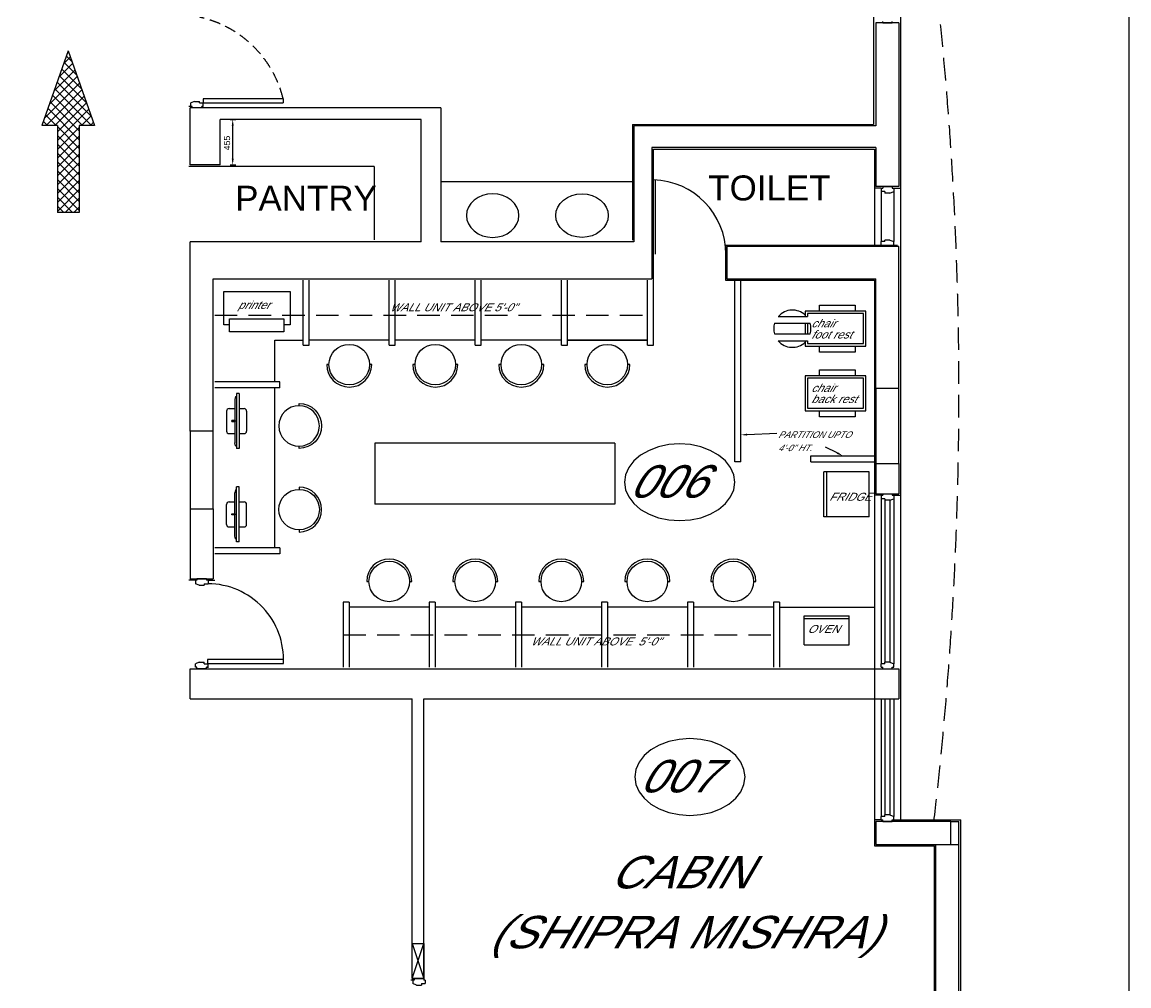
# Model space of a CAD drawing. Extents: x 681461 to 804584, y -183990 to -115925.
# Drawn here: x 692164 to 703228, y -160609 to -150969 of the extents above; entities that cross this region are included whole.
import ezdxf
from ezdxf.enums import TextEntityAlignment as Align

# ---------------------------------------------------------------- set-up
doc = ezdxf.new("R2010")
doc.units = 0
doc.header["$LTSCALE"] = 900
doc.header["$PDMODE"] = 34
doc.linetypes.add('HIDDEN', pattern=[0.375, 0.25, -0.125])
doc.linetypes.add('HIDDEN2', pattern=[0.1875, 0.125, -0.0625])
doc.layers.get('0').update_dxf_attribs({"color": 1, "linetype": 'CONTINUOUS'})
doc.layers.get('DEFPOINTS').update_dxf_attribs({"color": 3, "linetype": 'CONTINUOUS'})
for name, color, linetype in [('1', 7, 'CONTINUOUS'), ('2', 7, 'CONTINUOUS'), ('D_R_FREAM', 16, 'CONTINUOUS'), ('DOOR', 163, 'CONTINUOUS'), ('PLASTER_LINE', 8, 'CONTINUOUS'), ('TEXT', 2, 'CONTINUOUS'), ('WALL', 1, 'CONTINUOUS'), ('WIN', 4, 'CONTINUOUS')]:
    doc.layers.add(name, color=color, linetype=linetype)
doc.styles.add('ROMANS', font='arial.ttf')
doc.dimstyles.get("Standard").update_dxf_attribs({"dimtxt": 2.5, "dimasz": 2.5, "dimexe": 1.25, "dimexo": 0.625, "dimtad": 1, "dimcen": 2.5, "dimazin": 3, "dimtfac": 1, "dimtmove": 0, "dimatfit": 3})

# ---------------------------------------------------------------- blocks, each defined once
blk = doc.blocks.new('REDFRAME')
at = {"layer": '1', "linetype": 'BYBLOCK'}
for p, q in [((-95, 0), (-95, -15)), ((-95, 0), (0, 0)), ((0, 0), (0, -15)), ((-110, -15), (-110, -50)), ((-110, -15), (-95, -15)), ((-110, -15), (-110, -50)), ((-72, -50), (-110, -50)), ((-72, -50), (-72, -65)), ((-22, -65), (-72, -65)), ((-22, -65), (15, -50)), ((0, -15), (15, -15)), ((15, -15), (15, -50))]:
    blk.add_line(p, q, dxfattribs=at)
blk = doc.blocks.new('*D8')
at = {"layer": 'DEFPOINTS', "color": 0, "linetype": 'BYBLOCK'}
for p in [(694144, -151943), (694269, -151943), (694144, -152398)]:
    blk.add_point(p, dxfattribs=at)
at = {"layer": 'DOOR', "color": 0, "linetype": 'BYBLOCK'}
for p, q in [((694244, -151943), (694299, -151943)), ((694244, -152398), (694299, -152398))]:
    blk.add_line(p, q, dxfattribs=at)
at = {"layer": 'DOOR', "color": 3, "linetype": 'BYBLOCK'}
blk.add_line((694269, -152335), (694269, -152005), dxfattribs=at)
for points in [[(694259, -152005), (694279, -152005), (694269, -151943)], [(694259, -152335), (694279, -152335), (694269, -152398)]]:
    blk.add_solid(points, dxfattribs=at)
at = {"layer": 'DOOR', "color": 6, "linetype": 'CONTINUOUS', "style": 'ROMANS'}
blk.add_text('455', height=62.5, rotation=90, dxfattribs=at).set_placement((694243, -152251))
blk = doc.blocks.new('CHA')
at = {"layer": '1', "linetype": 'CONTINUOUS'}
for p, q in [((-0.225, 0), (-0.25, 0)), ((0.25, 0), (0.225, 0))]:
    blk.add_line(p, q, dxfattribs=at)
blk.add_circle((0, 0), 0.225, dxfattribs=at)
blk.add_arc((0, 0), 0.25, 180, 0, dxfattribs=at)
blk = doc.blocks.new('*X65')
at = {"layer": 'DOOR', "color": 3}
blk.add_line((700312, -155279), (700195, -155221), dxfattribs=at)
blk.add_solid([(700317, -155270), (700368, -155307), (700307, -155288)], dxfattribs=at)
blk = doc.blocks.new('*X66')
at = {"layer": 'DOOR', "color": 3}
blk.add_line((699412, -155095), (699709, -155081), dxfattribs=at)
blk.add_solid([(699412, -155105), (699349, -155098), (699411, -155085)], dxfattribs=at)
blk = doc.blocks.new('*X69')
at = {"layer": 'DOOR', "color": 3, "linetype": 'CONTINUOUS'}
for p, q in [((692579, -151385), (692646, -151318)), ((692663, -151365), (692606, -151309)), ((692483, -151658), (692692, -151449)), ((692531, -151521), (692669, -151383)), ((692759, -151638), (692560, -151439)), ((692711, -151501), (692583, -151374)), ((692435, -151794), (692715, -151514)), ((692855, -151911), (692514, -151570)), ((692807, -151775), (692537, -151505)), ((692387, -151931), (692738, -151579)), ((692404, -152002), (692761, -151645)), ((692858, -152002), (692491, -151635)), ((692732, -152053), (692445, -151766)), ((692769, -152002), (692468, -151700)), ((692492, -152002), (692784, -151710)), ((692516, -152066), (692807, -151775)), ((692504, -152002), (692399, -151896)), ((692732, -152142), (692422, -151831)), ((692516, -152155), (692831, -151841)), ((692758, -152002), (692854, -151906)), ((692416, -152002), (692376, -151962)), ((692732, -152230), (692516, -152014)), ((692846, -152002), (692877, -151971)), ((692516, -152243), (692732, -152027)), ((692732, -152319), (692516, -152103)), ((692516, -152331), (692732, -152115)), ((692732, -152407), (692516, -152191)), ((692516, -152420), (692732, -152204)), ((692732, -152495), (692516, -152279)), ((692516, -152508), (692732, -152292)), ((692732, -152584), (692516, -152368)), ((692516, -152597), (692732, -152381)), ((692732, -152672), (692516, -152456)), ((692516, -152685), (692732, -152469)), ((692732, -152761), (692516, -152545)), ((692516, -152773), (692732, -152557)), ((692732, -152849), (692516, -152633)), ((692516, -152862), (692732, -152646)), ((692668, -152873), (692516, -152721)), ((692594, -152873), (692732, -152734)), ((692580, -152873), (692516, -152810)), ((692682, -152873), (692732, -152823))]:
    blk.add_line(p, q, dxfattribs=at)

msp = doc.modelspace()

# ---------------------------------------------------------------- linework, layer by layer
at = {"linetype": 'CONTINUOUS'}
for p, q in [((694974.489, -154201.774), (694974.489, -153551.774)), ((695034.489, -154201.774), (695034.489, -153551.774)), ((695834.489, -154201.774), (695834.489, -153551.774)), ((695894.489, -154201.774), (695894.489, -153551.774)), ((696694.489, -154201.774), (696694.489, -153551.774)), ((696754.489, -154201.774), (696754.489, -153551.774)), ((697554.489, -154201.774), (697554.489, -153551.774)), ((697614.489, -154201.774), (697614.489, -153551.774)), ((698414.489, -154201.774), (698414.489, -153551.774)), ((698474.489, -154201.774), (698474.489, -153551.774)), ((699289.489, -155366.774), (699289.489, -153536.774)), ((699349.489, -155366.774), (699349.489, -153536.774)), ((694974.489, -154201.774), (695034.489, -154201.774)), ((695834.489, -154201.774), (695894.489, -154201.774)), ((696694.489, -154201.774), (696754.489, -154201.774)), ((697554.489, -154201.774), (697614.489, -154201.774)), ((698414.489, -154201.774), (698474.489, -154201.774)), ((694740.339, -154566.774), (694090.339, -154566.774)), ((694740.339, -154626.774), (694090.339, -154626.774)), ((694740.339, -154626.774), (694740.339, -154566.774)), ((700049.489, -155366.774), (700049.489, -155306.774)), ((700049.489, -155306.774), (700684.489, -155306.774)), ((699349.489, -155366.774), (699289.489, -155366.774)), ((700049.489, -155366.774), (700684.489, -155366.774)), ((694740.339, -156226.774), (694089.489, -156226.774)), ((694740.339, -156286.774), (694089.489, -156286.774)), ((694740.339, -156226.774), (694740.339, -156286.774)), ((695374.489, -156771.774), (695374.489, -157421.774)), ((695434.489, -156771.774), (695374.489, -156771.774)), ((695434.489, -156771.774), (695434.489, -157421.774)), ((696234.489, -156771.774), (696234.489, -157421.774)), ((696294.489, -156771.774), (696234.489, -156771.774)), ((696294.489, -156771.774), (696294.489, -157421.774)), ((697094.489, -156771.774), (697094.489, -157421.774)), ((697154.489, -156771.774), (697094.489, -156771.774)), ((697154.489, -156771.774), (697154.489, -157421.774)), ((697954.489, -156771.774), (697954.489, -157421.774)), ((698014.489, -156771.774), (697954.489, -156771.774)), ((698014.489, -156771.774), (698014.489, -157421.774)), ((698814.489, -156771.774), (698814.489, -157421.774)), ((698874.489, -156771.774), (698814.489, -156771.774)), ((698874.489, -156771.774), (698874.489, -157421.774)), ((699674.489, -156771.774), (699674.489, -157421.774)), ((699734.489, -156771.774), (699674.489, -156771.774)), ((699734.489, -156771.774), (699734.489, -157421.774))]:
    msp.add_line(p, q, dxfattribs=at)
at = {"layer": '2', "color": 30, "linetype": 'CONTINUOUS'}
for p, q in [((694298.416, -154714.441), (694289.116, -154743.601)), ((694289.116, -154743.601), (694289.116, -155176.964)), ((694298.416, -154714.441), (694307.715, -154714.441)), ((694332.499, -154685.282), (694307.715, -154685.282)), ((694307.715, -154685.282), (694307.715, -155235.282)), ((694332.499, -154685.282), (694332.499, -155235.282)), ((694207.715, -154860.282), (694207.715, -155060.282)), ((694232.715, -154835.282), (694289.116, -154835.282)), ((694332.499, -154835.282), (694382.715, -154835.282)), ((694407.715, -154860.282), (694407.715, -155060.282)), ((694307.715, -154960.282), (694254.595, -154960.282)), ((694232.715, -155085.282), (694289.116, -155085.282)), ((694332.499, -155085.282), (694382.715, -155085.282)), ((694298.416, -155206.123), (694289.116, -155176.964)), ((694298.416, -155206.123), (694307.715, -155206.123)), ((694332.499, -155235.282), (694307.715, -155235.282)), ((694298.416, -155647.425), (694289.116, -155676.584)), ((694298.416, -155647.425), (694307.715, -155647.425)), ((694332.499, -155618.266), (694307.715, -155618.266)), ((694307.715, -156168.266), (694307.715, -155618.266)), ((694332.499, -156168.266), (694332.499, -155618.266)), ((694232.715, -155768.266), (694289.116, -155768.266)), ((694289.116, -156109.947), (694289.116, -155676.584)), ((694332.499, -155768.266), (694382.715, -155768.266)), ((694207.715, -155993.266), (694207.715, -155793.266)), ((694307.715, -155893.266), (694254.595, -155893.266)), ((694407.715, -155993.266), (694407.715, -155793.266)), ((694232.715, -156018.266), (694289.116, -156018.266)), ((694298.416, -156139.107), (694289.116, -156109.947)), ((694332.499, -156018.266), (694382.715, -156018.266)), ((694298.416, -156139.107), (694307.715, -156139.107)), ((694332.499, -156168.266), (694307.715, -156168.266))]:
    msp.add_line(p, q, dxfattribs=at)
for points in [[(694259.442, -154955.223), (694259.442, -154965.238), (694289.116, -154965.238), (694289.116, -154955.223)], [(694259.442, -155898.325), (694259.442, -155888.31), (694289.116, -155888.31), (694289.116, -155898.325)]]:
    msp.add_lwpolyline(points, close=True, dxfattribs=at)
for centre, start, end in [((694232.715, -154860.282), 90, 180), ((694382.715, -154860.282), 0, 90), ((694232.715, -155060.282), 180, 270), ((694382.715, -155060.282), 270, 0), ((694232.715, -155793.266), 90, 180), ((694382.715, -155793.266), 360, 90), ((694232.715, -155993.266), 180, 270), ((694382.715, -155993.266), 270, 360)]:
    msp.add_arc(centre, 25, start, end, dxfattribs=at)
at = {"layer": 'D_R_FREAM', "color": 16, "linetype": 'BYBLOCK'}
for p, q in [((700766.989, -150976.774), (700766.989, -150961.774)), ((700766.989, -150976.774), (700861.989, -150976.774)), ((700861.989, -150976.774), (700861.989, -150961.774)), ((700751.989, -152629.774), (700751.989, -152664.774)), ((700751.989, -152629.774), (700751.989, -152664.774)), ((700751.989, -152629.774), (700766.989, -152629.774)), ((700789.989, -152664.774), (700751.989, -152664.774)), ((700766.989, -152614.774), (700766.989, -152629.774)), ((700766.989, -152614.774), (700861.989, -152614.774)), ((700789.989, -152664.774), (700789.989, -152679.774)), ((700839.989, -152679.774), (700789.989, -152679.774)), ((700839.989, -152679.774), (700876.989, -152664.774)), ((700861.989, -152614.774), (700861.989, -152629.774)), ((700861.989, -152629.774), (700876.989, -152629.774)), ((700876.989, -152629.774), (700876.989, -152664.774)), ((700751.989, -153199.774), (700751.989, -153164.774)), ((700751.989, -153199.774), (700751.989, -153164.774)), ((700789.989, -153164.774), (700751.989, -153164.774)), ((700751.989, -153199.774), (700766.989, -153199.774)), ((700766.989, -153214.774), (700766.989, -153199.774)), ((700839.989, -153149.774), (700789.989, -153149.774)), ((700789.989, -153164.774), (700789.989, -153149.774)), ((700839.989, -153149.774), (700876.989, -153164.774)), ((700861.989, -153199.774), (700876.989, -153199.774)), ((700861.989, -153214.774), (700861.989, -153199.774)), ((700876.989, -153199.774), (700876.989, -153164.774))]:
    msp.add_line(p, q, dxfattribs=at)
at = {"layer": 'DOOR', "color": 7}
for p, q in [((700929.489, -150976.774), (700699.489, -150976.774)), ((700699.489, -150976.774), (700699.489, -151099.774)), ((700929.489, -150976.774), (700929.489, -152614.774)), ((700699.489, -151048.798), (700699.489, -152006.774)), ((700699.489, -151099.774), (700699.489, -151114.774)), ((696349.489, -151827.774), (693844.489, -151827.774)), ((693844.489, -152397.774), (693844.489, -151827.774)), ((696349.489, -151827.774), (696349.489, -153166.774)), ((696154.489, -151942.774), (694144.489, -151942.774)), ((694144.489, -152397.774), (694144.489, -151942.774)), ((696154.489, -153166.774), (696154.489, -151942.774)), ((698279.489, -152006.774), (698279.489, -153166.774)), ((700699.489, -152006.774), (698279.489, -152006.774)), ((700699.489, -152224.774), (698459.489, -152224.774)), ((698459.489, -152224.774), (698459.489, -153536.774)), ((700699.489, -152224.774), (700699.489, -152614.774)), ((694144.489, -152397.774), (693844.489, -152397.774)), ((700929.489, -152614.774), (700699.489, -152614.774)), ((693844.489, -155061.774), (693844.489, -153166.774)), ((696154.489, -153166.774), (693844.489, -153166.774)), ((698279.489, -153166.774), (696349.489, -153166.774)), ((700929.489, -153214.774), (699209.489, -153214.774)), ((699209.489, -153214.774), (699209.489, -153536.774)), ((700929.489, -154633.774), (700929.489, -153214.774)), ((694074.489, -155061.774), (694074.489, -153536.774)), ((694074.489, -153536.774), (698459.489, -153536.774)), ((699209.489, -153536.774), (700699.489, -153536.774)), ((700699.489, -154633.774), (700699.489, -153536.774)), ((700699.489, -154633.774), (700699.489, -153536.774)), ((700699.489, -155383.774), (700699.489, -155686.774)), ((700699.489, -155383.774), (700699.489, -155686.774)), ((700929.489, -155383.774), (700929.489, -155686.774)), ((700699.489, -155686.774), (700929.489, -155686.774)), ((693844.489, -155836.774), (693844.489, -156536.774)), ((694074.489, -155836.774), (694074.489, -156536.774)), ((694074.489, -156013.774), (694074.489, -156316.774)), ((693844.489, -156536.774), (694074.489, -156536.774)), ((693844.489, -157736.774), (693844.489, -157436.774)), ((693844.489, -157436.774), (700929.489, -157436.774)), ((693844.489, -157736.774), (696064.489, -157736.774)), ((696064.489, -160536.774), (696064.489, -157736.774)), ((696179.489, -160536.774), (696179.489, -157736.774)), ((696179.489, -157736.774), (700929.489, -157736.774)), ((701529.107, -161778.774), (701529.107, -158963.774)), ((701299.107, -161478.774), (701299.107, -159193.774)), ((696064.489, -160536.774), (696179.489, -160536.774))]:
    msp.add_line(p, q, dxfattribs=at)
at = {"layer": 'DOOR', "color": 3, "linetype": 'BYBLOCK'}
for p, q in [((692624.49, -151257), (692361.49, -152002)), ((692624.49, -151257), (692887.49, -152002)), ((692516.49, -152002), (692361.49, -152002)), ((692516.49, -152002), (692516.49, -152873)), ((692887.49, -152002), (692732.49, -152002)), ((692732.49, -152002), (692732.49, -152873)), ((692732.49, -152873), (692516.49, -152873))]:
    msp.add_line(p, q, dxfattribs=at)
at = {"layer": 'DOOR'}
for p, q in [((694773.09, -151734.933), (693973.09, -151736.018)), ((693973.09, -151736.018), (693973.09, -151776.6)), ((693973.09, -151776.6), (694773.09, -151775.515)), ((694773.09, -151734.933), (694773.09, -151775.515))]:
    msp.add_line(p, q, dxfattribs=at)
at = {"layer": 'DOOR', "color": 1}
for p, q in [((698475.229, -153291.584), (698475.229, -152547.592)), ((698495.492, -153291.557), (698495.492, -152548.413))]:
    msp.add_line(p, q, dxfattribs=at)
at = {"layer": 'DOOR', "color": 3, "linetype": 'HIDDEN'}
for p, q in [((694089.489, -153901.774), (698474.489, -153901.774)), ((695374.489, -157096.774), (699674.489, -157096.774))]:
    msp.add_line(p, q, dxfattribs=at)
at = {"layer": 'DOOR', "color": 30, "linetype": 'BYBLOCK'}
for p, q in [((699684.749, -153982.139), (700043.155, -153982.139)), ((699721.732, -153912.541), (700016.497, -153912.541)), ((699684.749, -154086.38), (700043.155, -154086.38)), ((694690.339, -154151.774), (694974.489, -154151.774)), ((699721.732, -154155.977), (700016.497, -154155.977)), ((695689.489, -155181.774), (695689.489, -155791.774)), ((698089.489, -155181.774), (695689.489, -155181.774)), ((698089.489, -155181.774), (698089.489, -155791.774)), ((700180.168, -155917.916), (700180.168, -155467.916)), ((700630.168, -155467.916), (700180.168, -155467.916)), ((700206.906, -155917.916), (700206.906, -155467.916)), ((700630.168, -155917.916), (700630.168, -155467.916)), ((698089.489, -155791.774), (695689.489, -155791.774)), ((700630.168, -155917.916), (700180.168, -155917.916)), ((699981.178, -156909.272), (700431.178, -156909.272)), ((699981.178, -157199.358), (699981.178, -156909.272)), ((699981.178, -156936.01), (700431.178, -156936.01)), ((700431.178, -157199.358), (700431.178, -156909.272)), ((699981.178, -157199.358), (700431.178, -157199.358)), ((699981.178, -157199.358), (700431.178, -157199.358))]:
    msp.add_line(p, q, dxfattribs=at)
at = {"layer": 'DOOR', "color": 4, "linetype": 'BYBLOCK'}
for p, q in [((693896.989, -156551.774), (693829.489, -156551.774)), ((694021.989, -156551.774), (694089.489, -156551.774)), ((700929.489, -157436.774), (700929.489, -157736.774))]:
    msp.add_line(p, q, dxfattribs=at)
at = {"layer": 'DOOR', "color": 232}
msp.add_line((699734.489, -156821.774), (700684.489, -156821.774), dxfattribs=at)
at = {"layer": 'DOOR', "color": 222, "linetype": 'BYBLOCK'}
msp.add_lwpolyline([(681460.991, -120785.896), (703227.991, -120785.896), (703227.991, -183989.95), (681460.991, -183989.95)], close=True, dxfattribs=at)
at = {"layer": 'DOOR', "color": 4, "linetype": 'BYBLOCK'}
for points in [[(696867.824, -152686.05), (696816.613, -152690.239), (696767.37, -152702.645), (696721.988, -152722.791), (696682.21, -152749.903), (696649.565, -152782.939), (696625.307, -152820.63), (696610.369, -152861.527), (696605.326, -152904.058), (696610.369, -152946.589), (696625.307, -152987.486), (696649.565, -153025.177), (696682.21, -153058.213), (696721.988, -153085.325), (696767.37, -153105.471), (696816.613, -153117.877), (696867.824, -153122.066), (696919.035, -153117.877), (696968.278, -153105.471), (697013.661, -153085.325), (697053.439, -153058.213), (697086.084, -153025.177), (697110.342, -152987.486), (697125.279, -152946.589), (697130.323, -152904.058), (697125.279, -152861.527), (697110.342, -152820.63), (697086.084, -152782.939), (697053.439, -152749.903), (697013.661, -152722.791), (696968.278, -152702.645), (696919.035, -152690.239)], [(697761.155, -152686.05), (697812.366, -152690.239), (697861.609, -152702.645), (697906.991, -152722.791), (697946.769, -152749.903), (697979.414, -152782.939), (698003.672, -152820.63), (698018.609, -152861.527), (698023.653, -152904.058), (698018.609, -152946.589), (698003.672, -152987.486), (697979.414, -153025.177), (697946.769, -153058.213), (697906.991, -153085.325), (697861.609, -153105.471), (697812.366, -153117.877), (697761.155, -153122.066), (697709.944, -153117.877), (697660.701, -153105.471), (697615.318, -153085.325), (697575.54, -153058.213), (697542.895, -153025.177), (697518.637, -152987.486), (697503.7, -152946.589), (697498.656, -152904.058), (697503.7, -152861.527), (697518.637, -152820.63), (697542.895, -152782.939), (697575.54, -152749.903), (697615.318, -152722.791), (697660.701, -152702.645), (697709.944, -152690.239)], [(698186, -155572), (698196.587, -155646.915), (698227.942, -155718.95), (698278.86, -155785.339), (698347.384, -155843.529), (698430.881, -155891.284), (698526.141, -155926.77), (698629.505, -155948.622), (698737, -155956), (698844.495, -155948.622), (698947.859, -155926.77), (699043.119, -155891.284), (699126.616, -155843.529), (699195.14, -155785.339), (699246.058, -155718.95), (699277.413, -155646.915), (699288, -155572), (699277.413, -155497.085), (699246.058, -155425.05), (699195.14, -155358.661), (699126.616, -155300.471), (699043.119, -155252.716), (698947.859, -155217.23), (698844.495, -155195.378), (698737, -155188), (698629.505, -155195.378), (698526.141, -155217.23), (698430.881, -155252.716), (698347.384, -155300.471), (698278.86, -155358.661), (698227.942, -155425.05), (698196.587, -155497.085)], [(698289, -158520), (698299.587, -158594.915), (698330.942, -158666.95), (698381.86, -158733.339), (698450.384, -158791.529), (698533.881, -158839.284), (698629.141, -158874.77), (698732.505, -158896.622), (698840, -158904), (698947.495, -158896.622), (699050.859, -158874.77), (699146.119, -158839.284), (699229.616, -158791.529), (699298.14, -158733.339), (699349.058, -158666.95), (699380.413, -158594.915), (699391, -158520), (699380.413, -158445.085), (699349.058, -158373.05), (699298.14, -158306.661), (699229.616, -158248.471), (699146.119, -158200.716), (699050.859, -158165.23), (698947.495, -158143.378), (698840, -158136), (698732.505, -158143.378), (698629.141, -158165.23), (698533.881, -158200.716), (698450.384, -158248.471), (698381.86, -158306.661), (698330.942, -158373.05), (698299.587, -158445.085)]]:
    msp.add_lwpolyline(points, close=True, dxfattribs=at)
at = {"layer": 'DOOR', "color": 30, "linetype": 'BYBLOCK'}
for points in [[(694235.722, -153998.127), (694181.209, -153998.127), (694181.209, -153664.1), (694842.18, -153664.1), (694842.18, -153998.127), (694780.853, -153998.127)], [(699992.326, -154155.977), (699992.326, -154211.159), (700598.778, -154211.159), (700598.778, -153860.398), (699992.326, -153860.398), (699992.326, -153912.541)], [(700016.497, -154155.977), (700016.497, -154184.384), (700576.69, -154184.384), (700576.69, -153884.134), (700016.497, -153884.134), (700016.497, -153912.541)], [(699992.326, -153982.139), (699992.326, -154086.38)], [(700016.497, -153982.139), (700016.497, -154086.38)]]:
    msp.add_lwpolyline(points, dxfattribs=at)
for points in [[(700136.462, -153800.929), (700492.604, -153800.929), (700492.604, -153860.398), (700136.462, -153860.398)], [(694780.853, -153936.776), (694780.853, -154068.57), (694235.722, -154068.57), (694235.722, -153936.776)], [(700136.462, -154211.159), (700492.604, -154211.159), (700492.604, -154270.627), (700136.462, -154270.627)], [(700135.762, -154447.233), (700491.904, -154447.233), (700491.904, -154506.701), (700135.762, -154506.701)], [(699991.627, -154857.463), (700598.079, -154857.463), (700598.079, -154506.701), (699991.627, -154506.701)], [(700015.797, -154830.688), (700575.99, -154830.688), (700575.99, -154530.437), (700015.797, -154530.437)], [(700135.762, -154857.463), (700491.904, -154857.463), (700491.904, -154916.931), (700135.762, -154916.931)]]:
    msp.add_lwpolyline(points, close=True, dxfattribs=at)
at = {"layer": 'DOOR', "linetype": 'HIDDEN2'}
msp.add_arc((693700.078, -151998.659), 1104.972, 13.8139644, 77.6459069, dxfattribs=at)
at = {"layer": 'DOOR', "color": 1}
for centre, radius, start, end in [((698455.228, -153291.584), 744.261, 359.9999938, 88.4601209), ((694018.59, -157345.018), 758.244, 357.0096815, 89.743086)]:
    msp.add_arc(centre, radius, start, end, dxfattribs=at)
at = {"layer": 'DOOR', "color": 30, "linetype": 'BYBLOCK'}
for start, end in [(46.4168777, 138.561294), (163.258073, 195.767984), (344.232016, 16.741927), (220.203147, 313.5831223)]:
    msp.add_arc((699863.952, -154035.778), 186.21, start, end, dxfattribs=at)
at = {"layer": 'PLASTER_LINE', "color": 8, "linetype": 'BYBLOCK'}
for p, q in [((700674.489, -150076.774), (700674.489, -151099.774)), ((700674.489, -151073.798), (700674.489, -151991.959)), ((700751.989, -152629.774), (700684.489, -152629.774)), ((700876.989, -152629.774), (700949.489, -152629.774))]:
    msp.add_line(p, q, dxfattribs=at)
at = {"layer": 'WALL', "color": 8}
for p, q in [((700949.489, -153344.774), (700949.489, -150391.774)), ((700949.489, -158948.774), (700949.489, -153344.774)), ((694006.989, -157421.774), (694026.989, -157421.774)), ((700684.489, -159208.774), (701284.107, -159208.774)), ((701284.107, -161463.774), (701284.107, -159208.774))]:
    msp.add_line(p, q, dxfattribs=at)
at = {"layer": 'WALL', "color": 8, "linetype": 'BYBLOCK'}
for p, q in [((693849.489, -151812.774), (693829.489, -151812.774)), ((693849.489, -151812.774), (693829.489, -151812.774)), ((698264.489, -151991.959), (700674.489, -151991.959)), ((698264.489, -151991.959), (698264.489, -153151.774)), ((698474.489, -152239.774), (700684.489, -152239.774)), ((698474.489, -153551.774), (698474.489, -152239.774)), ((700684.489, -152239.774), (700684.489, -153214.774)), ((695684.489, -152412.774), (693829.489, -152412.774)), ((695684.489, -152412.774), (695684.489, -153146.774)), ((699194.489, -153199.959), (700914.489, -153199.959)), ((699194.489, -153199.959), (699194.489, -153551.774)), ((699194.489, -153551.774), (700684.489, -153551.774)), ((700684.489, -153551.774), (700684.489, -159208.774)), ((694690.339, -154566.774), (694690.339, -154151.774)), ((695834.489, -154151.774), (695034.489, -154151.774)), ((696694.489, -154151.774), (695894.489, -154151.774)), ((697554.489, -154151.774), (696754.489, -154151.774)), ((697614.489, -154151.774), (698414.489, -154151.774)), ((698414.489, -154151.774), (697614.489, -154151.774)), ((694690.339, -156226.774), (694690.339, -154626.774)), ((700084.489, -155366.774), (700684.489, -155366.774)), ((700751.989, -155701.774), (700684.489, -155701.774)), ((700751.989, -155736.774), (700751.989, -157386.774)), ((700789.989, -155751.774), (700789.989, -157371.774)), ((700839.989, -155751.774), (700839.989, -157371.774)), ((700876.989, -155701.774), (700949.489, -155701.774)), ((700876.989, -155736.774), (700876.989, -157386.774)), ((696234.489, -156821.774), (695434.489, -156821.774)), ((697094.489, -156821.774), (696294.489, -156821.774)), ((697954.489, -156821.774), (697154.489, -156821.774)), ((698814.489, -156821.774), (698014.489, -156821.774)), ((699674.489, -156821.774), (698874.489, -156821.774)), ((700751.989, -157736.774), (700751.989, -158913.774)), ((700789.989, -157736.774), (700789.989, -158898.774)), ((700839.989, -157736.774), (700839.989, -158898.774)), ((700876.989, -157736.774), (700876.989, -158913.774)), ((700751.989, -158948.774), (700684.489, -158948.774)), ((700876.989, -158948.774), (701549.107, -158948.774)), ((701549.107, -161798.774), (701549.107, -158948.774)), ((701449.489, -159193.774), (701529.107, -159193.774)), ((696069.489, -160551.774), (696049.489, -160551.774))]:
    msp.add_line(p, q, dxfattribs=at)
at = {"layer": 'WALL'}
for p, q in [((698279.489, -152566.774), (696349.489, -152566.774)), ((698459.489, -153214.774), (698459.489, -153329.774)), ((701449.489, -158963.774), (701529.107, -158963.774))]:
    msp.add_line(p, q, dxfattribs=at)
at = {"layer": 'WALL', "color": 1, "linetype": 'BYBLOCK'}
for p, q in [((700751.989, -155701.774), (700766.989, -155701.774)), ((700751.989, -155701.774), (700751.989, -155736.774)), ((700751.989, -155701.774), (700751.989, -155736.774)), ((700789.989, -155736.774), (700751.989, -155736.774)), ((700766.989, -155686.774), (700861.989, -155686.774)), ((700766.989, -155686.774), (700766.989, -155701.774)), ((700789.989, -155736.774), (700789.989, -155751.774)), ((700839.989, -155751.774), (700789.989, -155751.774)), ((700839.989, -155751.774), (700876.989, -155736.774)), ((700861.989, -155686.774), (700861.989, -155701.774)), ((700861.989, -155701.774), (700876.989, -155701.774)), ((700876.989, -155701.774), (700876.989, -155736.774)), ((700751.989, -157421.774), (700751.989, -157386.774)), ((700751.989, -157421.774), (700751.989, -157386.774)), ((700789.989, -157386.774), (700751.989, -157386.774)), ((700751.989, -157421.774), (700766.989, -157421.774)), ((700766.989, -157436.774), (700766.989, -157421.774)), ((700766.989, -157436.774), (700861.989, -157436.774)), ((700789.989, -157386.774), (700789.989, -157371.774)), ((700839.989, -157371.774), (700789.989, -157371.774)), ((700839.989, -157371.774), (700876.989, -157386.774)), ((700861.989, -157421.774), (700876.989, -157421.774)), ((700861.989, -157436.774), (700861.989, -157421.774)), ((700876.989, -157421.774), (700876.989, -157386.774)), ((700789.989, -158913.774), (700751.989, -158913.774)), ((700751.989, -158948.774), (700751.989, -158913.774)), ((700751.989, -158948.774), (700751.989, -158913.774)), ((700751.989, -158948.774), (700766.989, -158948.774)), ((700766.989, -158963.774), (700766.989, -158948.774)), ((700766.989, -158963.774), (700861.989, -158963.774)), ((700839.989, -158898.774), (700789.989, -158898.774)), ((700789.989, -158913.774), (700789.989, -158898.774)), ((700839.989, -158898.774), (700876.989, -158913.774)), ((700861.989, -158948.774), (700876.989, -158948.774)), ((700861.989, -158963.774), (700861.989, -158948.774)), ((700876.989, -158948.774), (700876.989, -158913.774))]:
    msp.add_line(p, q, dxfattribs=at)
at = {"layer": 'WALL', "color": 4}
for p, q in [((696064.489, -160186.774), (696179.489, -160536.774)), ((696064.489, -160536.774), (696179.489, -160186.774))]:
    msp.add_line(p, q, dxfattribs=at)
at = {"layer": 'WALL', "color": 6}
for points in [[(700699.489, -155383.774), (700929.489, -155383.774), (700929.489, -154633.774), (700699.489, -154633.774)], [(693844.489, -155836.774), (694074.489, -155836.774), (694074.489, -155061.774), (693844.489, -155061.774)], [(701449.489, -159193.774), (701449.489, -158963.774), (700699.489, -158963.774), (700699.489, -159193.774)]]:
    msp.add_lwpolyline(points, close=True, dxfattribs=at)
at = {"layer": 'WALL'}
msp.add_lwpolyline([(694776.832, -157343.989), (694018.59, -157345.018), (694018.59, -157385.6), (694775.801, -157384.573)], dxfattribs=at)
msp.add_lwpolyline([(694776.832, -157343.989), (694018.59, -157345.018), (694018.59, -157385.6), (694775.801, -157384.573)], dxfattribs=at)
at = {"layer": 'WALL', "color": 4}
msp.add_lwpolyline([(696064.489, -160186.774), (696179.489, -160186.774), (696179.489, -160536.774), (696064.489, -160536.774)], close=True, dxfattribs=at)
at = {"layer": 'WALL', "color": 5, "linetype": 'HIDDEN'}
msp.add_arc((664600.396, -154670.274), 36929.148, 353.3235116, 6.6764884, dxfattribs=at)
at = {"layer": 'WIN', "linetype": 'BYBLOCK'}
for p, q in [((700751.989, -152664.774), (700751.989, -153164.774)), ((700876.989, -152664.774), (700876.989, -153164.774))]:
    msp.add_line(p, q, dxfattribs=at)

# ---------------------------------------------------------------- block references
at = {"layer": '2', "color": 30, "linetype": 'CONTINUOUS', "yscale": -900.0013969862346, "zscale": 750}
for p, xscale, rotation in [((695434.107, -154395.028), -900.0013969862346, 179.9713717851265), ((695434.107, -154395.028), -900.0013969862346, 179.9713717851265), ((696294.107, -154395.028), -900.0013969862346, 179.9713717851265), ((696294.107, -154395.028), -900.0013969862346, 179.9713717851265), ((697154.107, -154395.028), -900.0013969862346, 179.9713717851265), ((697154.107, -154395.028), -900.0013969862346, 179.9713717851265), ((698014.107, -154395.028), -900.0013969862346, 179.9713717851265), ((698014.107, -154395.028), -900.0013969862346, 179.9713717851265), ((694932.845, -155008.376), 900.0013969862346, 270.0286282148735), ((694932.845, -155008.376), 900.0013969862346, 270.0286282148735), ((694932.845, -155845.172), -900.0013969862346, 269.9713717851265), ((694932.845, -155845.172), -900.0013969862346, 269.9713717851265), ((695833.663, -156564.498), -900.0013969862346, 359.9713717851265), ((696693.663, -156564.498), -900.0013969862346, 359.9713717851265), ((697553.663, -156564.498), -900.0013969862346, 359.9713717851265), ((698413.663, -156564.498), -900.0013969862346, 359.9713717851265), ((699273.663, -156564.498), -900.0013969862346, 359.9713717851265)]:
    msp.add_blockref('CHA', p, dxfattribs=dict(at, xscale=xscale, rotation=rotation))
at = {"layer": 'DOOR', "color": 3, "linetype": 'BYBLOCK'}
msp.add_blockref('*X69', (0, 0), dxfattribs=at)
at = {"layer": 'DOOR', "color": 232}
for name in ['*X66', '*X65']:
    msp.add_blockref(name, (0, 0), dxfattribs=at)
at = {"layer": 'WALL', "color": 8, "linetype": 'BYBLOCK', "rotation": 180}
for p in [(693864.489, -151827.774), (693911.989, -157436.774), (693911.989, -157436.774)]:
    msp.add_blockref('REDFRAME', p, dxfattribs=at)
at = {"layer": 'WALL', "color": 8, "linetype": 'BYBLOCK', "xscale": -1}
for p in [(693911.989, -156536.774), (696084.489, -160536.774)]:
    msp.add_blockref('REDFRAME', p, dxfattribs=at)

# ---------------------------------------------------------------- texts
at = {"layer": '1', "color": 30, "linetype": 'CONTINUOUS', "style": 'ROMANS', "oblique": 30}
for s, p in [('printer', (694319.626, -153838.102)), ('WALL UNIT ABOVE 5\'-0"', (695837.975, -153861.99)), ('chair', (700050.677, -154022.196)), ('foot rest', (700050.677, -154133.958)), ('chair', (700049.978, -154668.499)), ('back rest', (700049.978, -154778.897)), ('FRIDGE', (700229.376, -155757.124)), ('OVEN', (700013.933, -157079.629)), ('WALL UNIT ABOVE  5\'-0"', (697246.736, -157204.078))]:
    msp.add_text(s, height=80, dxfattribs=at).set_placement(p)
at = {"layer": '1', "color": 4, "linetype": 'CONTINUOUS', "oblique": 30}
for s, p in [('PARTITION UPTO', (699719.822, -155128.368)), ('4\'-0" HT.', (699719.822, -155260.755))]:
    msp.add_text(s, height=65, dxfattribs=at).set_placement(p)
at = {"layer": 'TEXT', "color": 0, "style": 'ROMANS'}
for s, p in [('TOILET', (699634.654, -152627.813)), ('PANTRY', (695001.736, -152731.013))]:
    msp.add_text(s, height=250, dxfattribs=at).set_placement(p, align=Align.MIDDLE)
at = {"layer": 'TEXT', "color": 4, "style": 'ROMANS', "oblique": 30}
for s, p in [('006', (698604.524, -155563.715)), ('007', (698707.524, -158511.715))]:
    msp.add_text(s, height=325, dxfattribs=at).set_placement(p, align=Align.MIDDLE)
at = {"layer": 'TEXT', "color": 0, "style": 'ROMANS', "oblique": 30}
for s, p in [('  CABIN', (698599.793, -159472.117)), ('(SHIPRA MISHRA)', (698776.457, -160112.133))]:
    msp.add_text(s, height=325, dxfattribs=at).set_placement(p, align=Align.MIDDLE)

# ---------------------------------------------------------------- dimensions: what is measured, and where the dimension line sits
at = {"layer": 'DOOR', "color": 4, "linetype": 'BYBLOCK'}
dim = msp.add_linear_dim(base=(694268.965, -151942.774), p1=(694144.489, -152397.774), p2=(694144.489, -151942.774), angle=90, dimstyle='Standard', dxfattribs=at)
dim.commit()
dim.dimension.update_dxf_attribs({"geometry": '*D8', "text_midpoint": (694212.182, -152170.274)})

doc.saveas('drawing.dxf')
